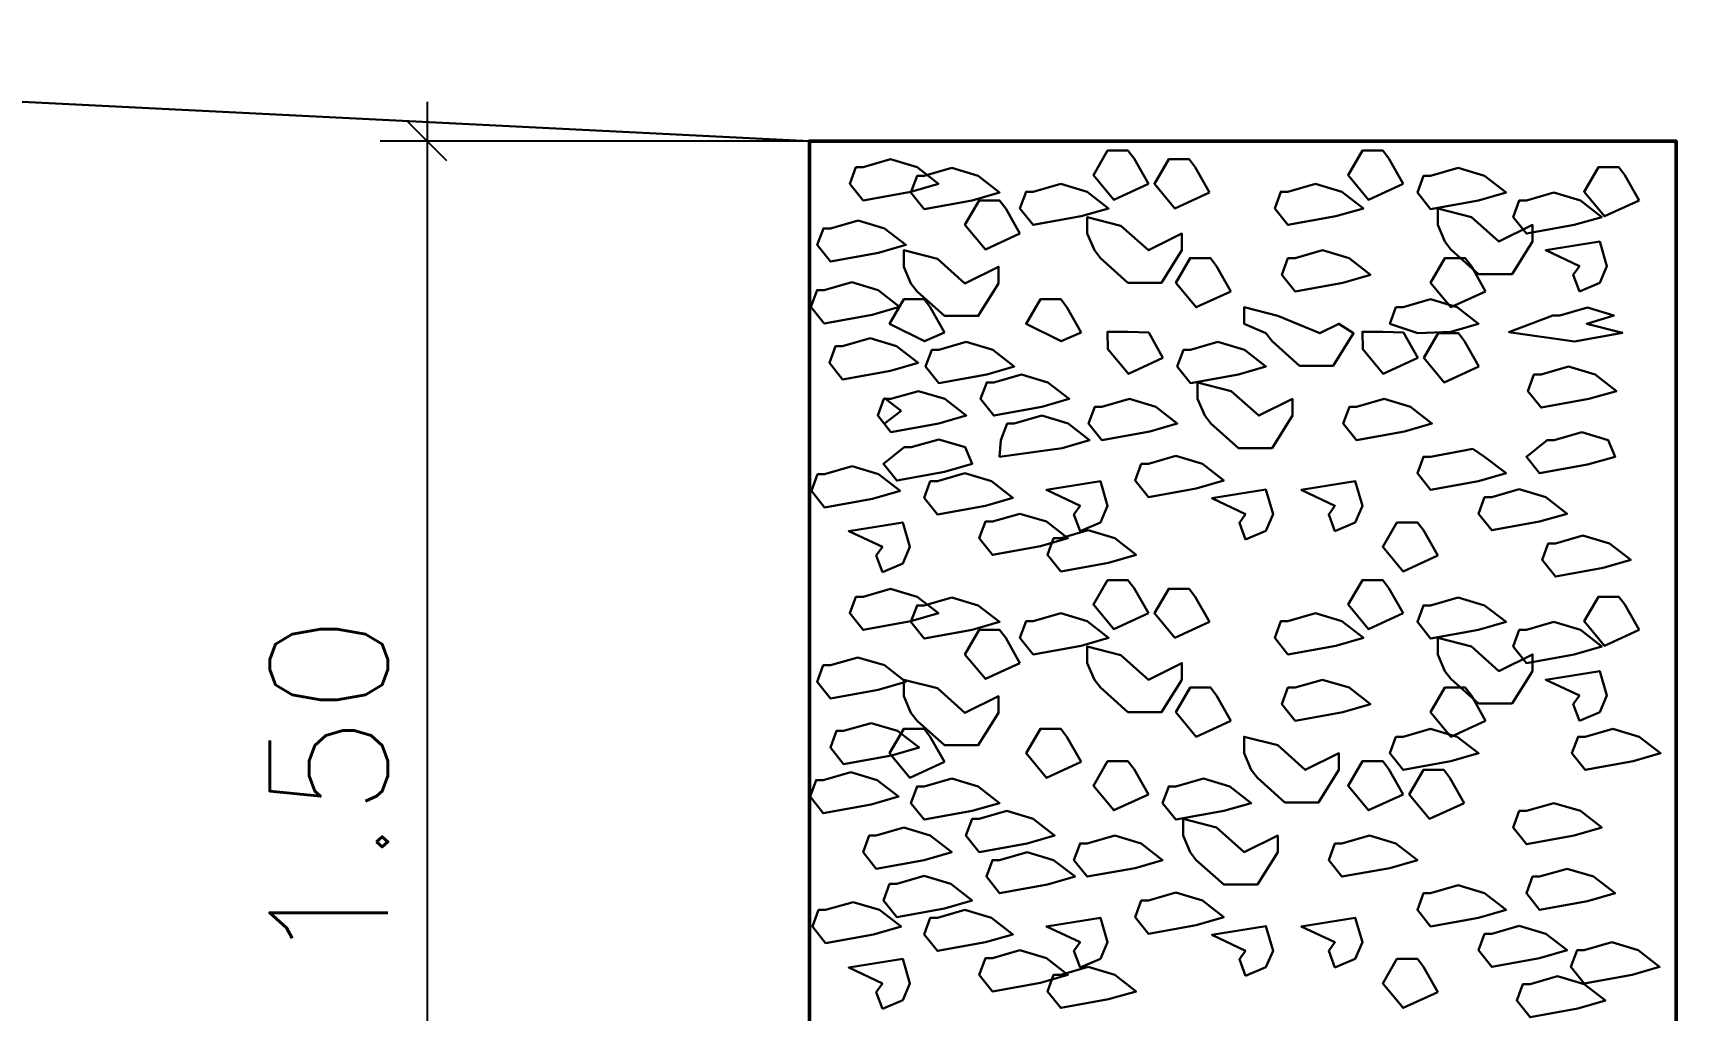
# Model space of a CAD drawing. Header units: metres. Extents: x 45752 to 165956, y -20087 to -17423.
# Drawn here: x 165612.241 to 165616.413, y -17502.266 to -17499.785 of the extents above; entities that cross this region are included whole.
import ezdxf

# ---------------------------------------------------------------- set-up
doc = ezdxf.new("R2010")
doc.units = ezdxf.units.M
doc.header["$MEASUREMENT"] = 0
doc.layers.get('0').update_dxf_attribs({"linetype": 'CONTINUOUS', "lineweight": 30})
doc.layers.get('Defpoints').update_dxf_attribs({"linetype": 'CONTINUOUS'})
doc.layers.add('FLOOR-GROUND', color=7, linetype='CONTINUOUS', lineweight=50)
doc.styles.add('RS', font='romans.shx')
doc.dimstyles.new('my1', dxfattribs={"dimtxt": 0.3, "dimasz": 0.1, "dimexe": 0.12, "dimexo": 0.5, "dimgap": 0.1, "dimtad": 1, "dimtoh": 1, "dimzin": 3, "dimdsep": 46, "dimtxsty": 'RS', "dimblk": 'OBLIQUE', "dimcen": 0.09, "dimdle": 0.1, "dimclrd": 8, "dimclre": 8, "dimclrt": 4, "dimadec": 0, "dimazin": 0, "dimtfac": 1, "dimtofl": 0, "dimtmove": 0, "dimatfit": 3, "dimldrblk": 'OBLIQUE', "dimfxl": 0, "dimtolj": 1, "dimtzin": 0, "dimarcsym": 0})

# ---------------------------------------------------------------- blocks, each defined once
blk = doc.blocks.new('_Oblique')
at = {"color": 0, "linetype": 'ByBlock', "lineweight": -2}
blk.add_line((-0.5, -0.5), (0.5, 0.5), dxfattribs=at)
blk = doc.blocks.new('*D52')
at = {"color": 8, "lineweight": -2, "ltscale": 7}
for p, q in [((165613.2425, -17499.9599), (165613.2425, -17503.4599)), ((165614.5672, -17500.0599), (165613.1225, -17500.0599)), ((165614.5672, -17503.3599), (165613.1225, -17503.3599))]:
    blk.add_line(p, q, dxfattribs=at)
at = {"layer": 'Defpoints', "color": 0, "ltscale": 7}
for p in [(165615.0672, -17500.0599), (165613.2425, -17503.3599), (165615.0672, -17503.3599)]:
    blk.add_point(p, dxfattribs=at)
at = {"color": 8, "lineweight": -2, "ltscale": 7, "xscale": 0.1, "yscale": 0.1, "zscale": 0.1}
for p, rotation in [((165613.2425, -17500.0599), 90), ((165613.2425, -17503.3599), 270)]:
    blk.add_blockref('_Oblique', p, dxfattribs=dict(at, rotation=rotation))
at = {"color": 4, "ltscale": 7, "insert": (165612.9925, -17501.7099), "char_height": 0.3, "attachment_point": 5, "rotation": 90, "style": 'RS'}
blk.add_mtext('\\A1;1.50', dxfattribs=at)

msp = doc.modelspace()

# ---------------------------------------------------------------- linework, layer by layer
at = {"color": 7, "ltscale": 7}
for p, q in [((165604.06267, -17499.55236), (165614.21274, -17500.05986)), ((165614.21274, -17503.35986), (165614.21274, -17500.05986)), ((165614.21274, -17500.05986), (165616.35774, -17500.05986)), ((165616.41274, -17503.35986), (165616.41274, -17500.05986))]:
    msp.add_line(p, q, dxfattribs=at)
at = {"color": 7}
for q in [(165614.40262, -17500.71199), (165614.40262, -17500.77766)]:
    msp.add_line((165614.44565, -17500.74482), q, dxfattribs=at)
for points in [[(165614.41857, -17500.10606), (165614.48582, -17500.1262), (165614.54014, -17500.16833), (165614.4703, -17500.18848), (165614.34873, -17500.21046), (165614.3151, -17500.16833), (165614.33062, -17500.1262), (165614.34873, -17500.1262)], [(165614.41857, -17500.10606), (165614.48582, -17500.1262), (165614.54014, -17500.16833), (165614.4703, -17500.18848), (165614.34873, -17500.21046), (165614.3151, -17500.16833), (165614.33062, -17500.1262), (165614.34873, -17500.1262)], [(165615.07298, -17500.16833), (165614.98503, -17500.20863), (165614.9333, -17500.14635), (165614.96951, -17500.08408), (165615.02125, -17500.08408), (165615.03677, -17500.10422)], [(165615.07298, -17500.16833), (165614.98503, -17500.20863), (165614.9333, -17500.14635), (165614.96951, -17500.08408), (165615.02125, -17500.08408), (165615.03677, -17500.10422)], [(165615.22818, -17500.19031), (165615.14023, -17500.23061), (165615.0885, -17500.16833), (165615.12471, -17500.10606), (165615.17644, -17500.10606), (165615.19196, -17500.1262)], [(165615.22818, -17500.19031), (165615.14023, -17500.23061), (165615.0885, -17500.16833), (165615.12471, -17500.10606), (165615.17644, -17500.10606), (165615.19196, -17500.1262)], [(165615.71963, -17500.16833), (165615.63169, -17500.20863), (165615.57996, -17500.14635), (165615.61617, -17500.08408), (165615.6679, -17500.08408), (165615.68342, -17500.10422)], [(165615.71963, -17500.16833), (165615.63169, -17500.20863), (165615.57996, -17500.14635), (165615.61617, -17500.08408), (165615.6679, -17500.08408), (165615.68342, -17500.10422)], [(165614.57376, -17500.12804), (165614.64101, -17500.14818), (165614.69533, -17500.19031), (165614.6255, -17500.21046), (165614.50392, -17500.23244), (165614.4703, -17500.19031), (165614.48582, -17500.14818), (165614.50392, -17500.14818)], [(165614.57376, -17500.12804), (165614.64101, -17500.14818), (165614.69533, -17500.19031), (165614.6255, -17500.21046), (165614.50392, -17500.23244), (165614.4703, -17500.19031), (165614.48582, -17500.14818), (165614.50392, -17500.14818)], [(165615.85931, -17500.12804), (165615.92656, -17500.14818), (165615.98088, -17500.19031), (165615.91104, -17500.21046), (165615.78947, -17500.23244), (165615.75585, -17500.19031), (165615.77136, -17500.14818), (165615.78947, -17500.14818)], [(165615.85931, -17500.12804), (165615.92656, -17500.14818), (165615.98088, -17500.19031), (165615.91104, -17500.21046), (165615.78947, -17500.23244), (165615.75585, -17500.19031), (165615.77136, -17500.14818), (165615.78947, -17500.14818)], [(165616.31894, -17500.21046), (165616.23099, -17500.25076), (165616.17926, -17500.18848), (165616.21547, -17500.1262), (165616.26721, -17500.1262), (165616.28272, -17500.14635)], [(165616.31894, -17500.21046), (165616.23099, -17500.25076), (165616.17926, -17500.18848), (165616.21547, -17500.1262), (165616.26721, -17500.1262), (165616.28272, -17500.14635)], [(165614.85053, -17500.16833), (165614.91778, -17500.18848), (165614.9721, -17500.23061), (165614.90226, -17500.25076), (165614.78069, -17500.27274), (165614.74707, -17500.23061), (165614.76259, -17500.18848), (165614.78069, -17500.18848)], [(165614.85053, -17500.16833), (165614.91778, -17500.18848), (165614.9721, -17500.23061), (165614.90226, -17500.25076), (165614.78069, -17500.27274), (165614.74707, -17500.23061), (165614.76259, -17500.18848), (165614.78069, -17500.18848)], [(165615.49718, -17500.16833), (165615.56444, -17500.18848), (165615.61875, -17500.23061), (165615.54892, -17500.25076), (165615.42735, -17500.27274), (165615.39372, -17500.23061), (165615.40924, -17500.18848), (165615.42735, -17500.18848)], [(165615.49718, -17500.16833), (165615.56444, -17500.18848), (165615.61875, -17500.23061), (165615.54892, -17500.25076), (165615.42735, -17500.27274), (165615.39372, -17500.23061), (165615.40924, -17500.18848), (165615.42735, -17500.18848)], [(165616.10245, -17500.19031), (165616.1697, -17500.21046), (165616.22402, -17500.25259), (165616.15418, -17500.27274), (165616.03261, -17500.29472), (165615.99899, -17500.25259), (165616.01451, -17500.21046), (165616.03261, -17500.21046)], [(165616.10245, -17500.19031), (165616.1697, -17500.21046), (165616.22402, -17500.25259), (165616.15418, -17500.27274), (165616.03261, -17500.29472), (165615.99899, -17500.25259), (165616.01451, -17500.21046), (165616.03261, -17500.21046)], [(165614.74707, -17500.29472), (165614.65912, -17500.33502), (165614.60739, -17500.27274), (165614.6436, -17500.21046), (165614.69533, -17500.21046), (165614.71085, -17500.23061)], [(165614.74707, -17500.29472), (165614.65912, -17500.33502), (165614.60739, -17500.27274), (165614.6436, -17500.21046), (165614.69533, -17500.21046), (165614.71085, -17500.23061)], [(165615.8412, -17500.33502), (165615.91104, -17500.39729), (165615.9964, -17500.39729), (165616.04813, -17500.31487), (165616.04813, -17500.27274), (165615.96277, -17500.31487), (165615.89294, -17500.25259), (165615.80758, -17500.23061), (165615.80758, -17500.27274), (165615.82568, -17500.31487)], [(165615.8412, -17500.33502), (165615.91104, -17500.39729), (165615.9964, -17500.39729), (165616.04813, -17500.31487), (165616.04813, -17500.27274), (165615.96277, -17500.31487), (165615.89294, -17500.25259), (165615.80758, -17500.23061), (165615.80758, -17500.27274), (165615.82568, -17500.31487)], [(165614.33609, -17500.26123), (165614.40334, -17500.28138), (165614.45766, -17500.3235), (165614.38782, -17500.34365), (165614.26625, -17500.36563), (165614.23262, -17500.3235), (165614.24814, -17500.28138), (165614.26625, -17500.28138)], [(165614.33609, -17500.26123), (165614.40334, -17500.28138), (165614.45766, -17500.3235), (165614.38782, -17500.34365), (165614.26625, -17500.36563), (165614.23262, -17500.3235), (165614.24814, -17500.28138), (165614.26625, -17500.28138)], [(165614.95141, -17500.357), (165615.02125, -17500.41927), (165615.10661, -17500.41927), (165615.15834, -17500.33685), (165615.15834, -17500.29472), (165615.07298, -17500.33685), (165615.00314, -17500.27457), (165614.91778, -17500.25259), (165614.91778, -17500.29472), (165614.93589, -17500.33685)], [(165614.95141, -17500.357), (165615.02125, -17500.41927), (165615.10661, -17500.41927), (165615.15834, -17500.33685), (165615.15834, -17500.29472), (165615.07298, -17500.33685), (165615.00314, -17500.27457), (165614.91778, -17500.25259), (165614.91778, -17500.29472), (165614.93589, -17500.33685)], [(165616.16712, -17500.44125), (165616.1516, -17500.39912), (165616.16712, -17500.37714), (165616.08176, -17500.33685), (165616.21885, -17500.31487), (165616.23696, -17500.37714), (165616.21885, -17500.41927)], [(165616.16712, -17500.44125), (165616.1516, -17500.39912), (165616.16712, -17500.37714), (165616.08176, -17500.33685), (165616.21885, -17500.31487), (165616.23696, -17500.37714), (165616.21885, -17500.41927)], [(165614.48582, -17500.44125), (165614.55566, -17500.50353), (165614.64101, -17500.50353), (165614.69275, -17500.4211), (165614.69275, -17500.37898), (165614.60739, -17500.4211), (165614.53755, -17500.35883), (165614.45219, -17500.33685), (165614.45219, -17500.37898), (165614.4703, -17500.4211)], [(165614.48582, -17500.44125), (165614.55566, -17500.50353), (165614.64101, -17500.50353), (165614.69275, -17500.4211), (165614.69275, -17500.37898), (165614.60739, -17500.4211), (165614.53755, -17500.35883), (165614.45219, -17500.33685), (165614.45219, -17500.37898), (165614.4703, -17500.4211)], [(165615.28249, -17500.44125), (165615.19455, -17500.48155), (165615.14282, -17500.41927), (165615.17903, -17500.357), (165615.23076, -17500.357), (165615.24628, -17500.37714)], [(165615.28249, -17500.44125), (165615.19455, -17500.48155), (165615.14282, -17500.41927), (165615.17903, -17500.357), (165615.23076, -17500.357), (165615.24628, -17500.37714)], [(165615.51529, -17500.33685), (165615.58254, -17500.357), (165615.63686, -17500.39912), (165615.56702, -17500.41927), (165615.44545, -17500.44125), (165615.41183, -17500.39912), (165615.42735, -17500.357), (165615.44545, -17500.357)], [(165615.51529, -17500.33685), (165615.58254, -17500.357), (165615.63686, -17500.39912), (165615.56702, -17500.41927), (165615.44545, -17500.44125), (165615.41183, -17500.39912), (165615.42735, -17500.357), (165615.44545, -17500.357)], [(165615.92915, -17500.44125), (165615.8412, -17500.48155), (165615.78947, -17500.41927), (165615.82568, -17500.357), (165615.87742, -17500.357), (165615.89294, -17500.37714)], [(165615.92915, -17500.44125), (165615.8412, -17500.48155), (165615.78947, -17500.41927), (165615.82568, -17500.357), (165615.87742, -17500.357), (165615.89294, -17500.37714)], [(165614.31991, -17500.41807), (165614.38716, -17500.43822), (165614.44148, -17500.48035), (165614.37164, -17500.5005), (165614.25007, -17500.52248), (165614.21644, -17500.48035), (165614.23196, -17500.43822), (165614.25007, -17500.43822)], [(165614.55566, -17500.54566), (165614.5048, -17500.56793), (165614.41598, -17500.52368), (165614.45219, -17500.4614), (165614.50392, -17500.4614), (165614.51944, -17500.48155)], [(165614.55566, -17500.54566), (165614.5048, -17500.56793), (165614.41598, -17500.52368), (165614.45219, -17500.4614), (165614.50392, -17500.4614), (165614.51944, -17500.48155)], [(165614.90226, -17500.54566), (165614.8514, -17500.56793), (165614.76259, -17500.52368), (165614.7988, -17500.4614), (165614.85053, -17500.4614), (165614.86605, -17500.48155)], [(165614.90226, -17500.54566), (165614.8514, -17500.56793), (165614.76259, -17500.52368), (165614.7988, -17500.4614), (165614.85053, -17500.4614), (165614.86605, -17500.48155)], [(165615.38683, -17500.56793), (165615.45667, -17500.63021), (165615.54203, -17500.63021), (165615.59376, -17500.54778), (165615.55668, -17500.52368), (165615.5084, -17500.54778), (165615.40148, -17500.50353), (165615.31612, -17500.48155), (165615.31612, -17500.52368), (165615.37131, -17500.54778)], [(165615.38683, -17500.56793), (165615.45667, -17500.63021), (165615.54203, -17500.63021), (165615.59376, -17500.54778), (165615.55668, -17500.52368), (165615.5084, -17500.54778), (165615.40148, -17500.50353), (165615.31612, -17500.48155), (165615.31612, -17500.52368), (165615.37131, -17500.54778)], [(165615.78947, -17500.4614), (165615.85672, -17500.48155), (165615.91104, -17500.52368), (165615.8412, -17500.54383), (165615.75672, -17500.54778), (165615.68601, -17500.52368), (165615.70153, -17500.48155), (165615.71963, -17500.48155)], [(165615.78947, -17500.4614), (165615.85672, -17500.48155), (165615.91104, -17500.52368), (165615.8412, -17500.54383), (165615.75672, -17500.54778), (165615.68601, -17500.52368), (165615.70153, -17500.48155), (165615.71963, -17500.48155)], [(165616.1875, -17500.48247), (165616.25475, -17500.50261), (165616.18595, -17500.52368), (165616.27631, -17500.54687), (165616.15474, -17500.56885), (165615.98826, -17500.54474), (165616.09955, -17500.50261), (165616.11766, -17500.50261)], [(165614.36674, -17500.56039), (165614.43399, -17500.58054), (165614.48831, -17500.62267), (165614.41847, -17500.64282), (165614.2969, -17500.6648), (165614.26328, -17500.62267), (165614.2788, -17500.58054), (165614.2969, -17500.58054)], [(165615.11006, -17500.61006), (165615.02212, -17500.65036), (165614.97039, -17500.58808), (165614.96951, -17500.54383), (165615.02125, -17500.54383), (165615.07385, -17500.54595)], [(165615.11006, -17500.61006), (165615.02212, -17500.65036), (165614.97039, -17500.58808), (165614.96951, -17500.54383), (165615.02125, -17500.54383), (165615.07385, -17500.54595)], [(165615.75672, -17500.61006), (165615.66877, -17500.65036), (165615.61704, -17500.58808), (165615.61617, -17500.54383), (165615.6679, -17500.54383), (165615.7205, -17500.54595)], [(165615.75672, -17500.61006), (165615.66877, -17500.65036), (165615.61704, -17500.58808), (165615.61617, -17500.54383), (165615.6679, -17500.54383), (165615.7205, -17500.54595)], [(165615.91191, -17500.63204), (165615.82397, -17500.67234), (165615.77224, -17500.61006), (165615.80845, -17500.54778), (165615.86018, -17500.54778), (165615.8757, -17500.56793)], [(165615.91191, -17500.63204), (165615.82397, -17500.67234), (165615.77224, -17500.61006), (165615.80845, -17500.54778), (165615.86018, -17500.54778), (165615.8757, -17500.56793)], [(165614.61085, -17500.56976), (165614.6781, -17500.58991), (165614.73242, -17500.63204), (165614.66258, -17500.65219), (165614.54101, -17500.67417), (165614.50738, -17500.63204), (165614.5229, -17500.58991), (165614.54101, -17500.58991)], [(165614.61085, -17500.56976), (165614.6781, -17500.58991), (165614.73242, -17500.63204), (165614.66258, -17500.65219), (165614.54101, -17500.67417), (165614.50738, -17500.63204), (165614.5229, -17500.58991), (165614.54101, -17500.58991)], [(165615.24974, -17500.56976), (165615.31699, -17500.58991), (165615.37131, -17500.63204), (165615.30147, -17500.65219), (165615.1799, -17500.67417), (165615.14628, -17500.63204), (165615.16179, -17500.58991), (165615.1799, -17500.58991)], [(165615.24974, -17500.56976), (165615.31699, -17500.58991), (165615.37131, -17500.63204), (165615.30147, -17500.65219), (165615.1799, -17500.67417), (165615.14628, -17500.63204), (165615.16179, -17500.58991), (165615.1799, -17500.58991)], [(165616.13953, -17500.63204), (165616.20679, -17500.65219), (165616.26111, -17500.69432), (165616.19127, -17500.71446), (165616.0697, -17500.73645), (165616.03607, -17500.69432), (165616.05159, -17500.65219), (165616.0697, -17500.65219)], [(165616.13953, -17500.63204), (165616.20679, -17500.65219), (165616.26111, -17500.69432), (165616.19127, -17500.71446), (165616.0697, -17500.73645), (165616.03607, -17500.69432), (165616.05159, -17500.65219), (165616.0697, -17500.65219)], [(165614.75052, -17500.65219), (165614.81778, -17500.67234), (165614.87209, -17500.71446), (165614.80226, -17500.73461), (165614.68068, -17500.75659), (165614.64706, -17500.71446), (165614.66258, -17500.67234), (165614.68068, -17500.67234)], [(165614.75052, -17500.65219), (165614.81778, -17500.67234), (165614.87209, -17500.71446), (165614.80226, -17500.73461), (165614.68068, -17500.75659), (165614.64706, -17500.71446), (165614.66258, -17500.67234), (165614.68068, -17500.67234)], [(165615.23163, -17500.77674), (165615.30147, -17500.83902), (165615.38683, -17500.83902), (165615.43856, -17500.75659), (165615.43856, -17500.71446), (165615.3532, -17500.75659), (165615.28337, -17500.69432), (165615.19801, -17500.67234), (165615.19801, -17500.71446), (165615.21611, -17500.75659)], [(165615.23163, -17500.77674), (165615.30147, -17500.83902), (165615.38683, -17500.83902), (165615.43856, -17500.75659), (165615.43856, -17500.71446), (165615.3532, -17500.75659), (165615.28337, -17500.69432), (165615.19801, -17500.67234), (165615.19801, -17500.71446), (165615.21611, -17500.75659)], [(165614.48928, -17500.69432), (165614.55653, -17500.71446), (165614.61085, -17500.75659), (165614.54101, -17500.77674), (165614.41944, -17500.79872), (165614.38581, -17500.75659), (165614.40133, -17500.71446), (165614.41944, -17500.71446)], [(165614.48928, -17500.69432), (165614.55653, -17500.71446), (165614.61085, -17500.75659), (165614.54101, -17500.77674), (165614.41944, -17500.79872), (165614.38581, -17500.75659), (165614.40133, -17500.71446), (165614.41944, -17500.71446)], [(165615.0247, -17500.71446), (165615.09196, -17500.73461), (165615.14628, -17500.77674), (165615.07644, -17500.79689), (165614.95487, -17500.81887), (165614.92124, -17500.77674), (165614.93676, -17500.73461), (165614.95487, -17500.73461)], [(165615.0247, -17500.71446), (165615.09196, -17500.73461), (165615.14628, -17500.77674), (165615.07644, -17500.79689), (165614.95487, -17500.81887), (165614.92124, -17500.77674), (165614.93676, -17500.73461), (165614.95487, -17500.73461)], [(165615.67136, -17500.71446), (165615.73861, -17500.73461), (165615.79293, -17500.77674), (165615.72309, -17500.79689), (165615.60152, -17500.81887), (165615.56789, -17500.77674), (165615.58341, -17500.73461), (165615.60152, -17500.73461)], [(165615.67136, -17500.71446), (165615.73861, -17500.73461), (165615.79293, -17500.77674), (165615.72309, -17500.79689), (165615.60152, -17500.81887), (165615.56789, -17500.77674), (165615.58341, -17500.73461), (165615.60152, -17500.73461)], [(165614.80226, -17500.75659), (165614.86951, -17500.77674), (165614.92383, -17500.81887), (165614.85399, -17500.83902), (165614.69533, -17500.861), (165614.69879, -17500.81887), (165614.71431, -17500.77674), (165614.73242, -17500.77674)], [(165614.80226, -17500.75659), (165614.86951, -17500.77674), (165614.92383, -17500.81887), (165614.85399, -17500.83902), (165614.69533, -17500.861), (165614.69879, -17500.81887), (165614.71431, -17500.77674), (165614.73242, -17500.77674)], [(165616.17316, -17500.79872), (165616.24041, -17500.81887), (165616.25765, -17500.861), (165616.18781, -17500.88115), (165616.06624, -17500.90313), (165616.03261, -17500.861), (165616.08522, -17500.81887), (165616.10332, -17500.81887)], [(165616.17316, -17500.79872), (165616.24041, -17500.81887), (165616.25765, -17500.861), (165616.18781, -17500.88115), (165616.06624, -17500.90313), (165616.03261, -17500.861), (165616.08522, -17500.81887), (165616.10332, -17500.81887)], [(165614.54101, -17500.81704), (165614.60826, -17500.83719), (165614.6255, -17500.87932), (165614.55566, -17500.89946), (165614.43409, -17500.92144), (165614.40046, -17500.87932), (165614.45306, -17500.83719), (165614.47117, -17500.83719)], [(165614.54101, -17500.81704), (165614.60826, -17500.83719), (165614.6255, -17500.87932), (165614.55566, -17500.89946), (165614.43409, -17500.92144), (165614.40046, -17500.87932), (165614.45306, -17500.83719), (165614.47117, -17500.83719)], [(165615.89639, -17500.84085), (165615.92656, -17500.861), (165615.98088, -17500.90313), (165615.91104, -17500.92328), (165615.78947, -17500.94526), (165615.75585, -17500.90313), (165615.77136, -17500.861), (165615.78947, -17500.861)], [(165615.89639, -17500.84085), (165615.92656, -17500.861), (165615.98088, -17500.90313), (165615.91104, -17500.92328), (165615.78947, -17500.94526), (165615.75585, -17500.90313), (165615.77136, -17500.861), (165615.78947, -17500.861)], [(165614.32103, -17500.88536), (165614.38828, -17500.90551), (165614.4426, -17500.94764), (165614.37277, -17500.96779), (165614.25119, -17500.98977), (165614.21757, -17500.94764), (165614.23309, -17500.90551), (165614.25119, -17500.90551)], [(165615.14282, -17500.85917), (165615.21007, -17500.87932), (165615.26439, -17500.92144), (165615.19455, -17500.94159), (165615.07298, -17500.96357), (165615.03935, -17500.92144), (165615.05487, -17500.87932), (165615.07298, -17500.87932)], [(165615.14282, -17500.85917), (165615.21007, -17500.87932), (165615.26439, -17500.92144), (165615.19455, -17500.94159), (165615.07298, -17500.96357), (165615.03935, -17500.92144), (165615.05487, -17500.87932), (165615.07298, -17500.87932)], [(165614.60739, -17500.90313), (165614.67464, -17500.92328), (165614.72896, -17500.9654), (165614.65912, -17500.98555), (165614.53755, -17501.00753), (165614.50392, -17500.9654), (165614.51944, -17500.92328), (165614.53755, -17500.92328)], [(165614.60739, -17500.90313), (165614.67464, -17500.92328), (165614.72896, -17500.9654), (165614.65912, -17500.98555), (165614.53755, -17501.00753), (165614.50392, -17500.9654), (165614.51944, -17500.92328), (165614.53755, -17500.92328)], [(165614.89968, -17501.04966), (165614.88416, -17501.00753), (165614.89968, -17500.98555), (165614.81432, -17500.94526), (165614.95141, -17500.92328), (165614.96951, -17500.98555), (165614.95141, -17501.02768)], [(165614.89968, -17501.04966), (165614.88416, -17501.00753), (165614.89968, -17500.98555), (165614.81432, -17500.94526), (165614.95141, -17500.92328), (165614.96951, -17500.98555), (165614.95141, -17501.02768)], [(165615.54633, -17501.04966), (165615.53081, -17501.00753), (165615.54633, -17500.98555), (165615.46097, -17500.94526), (165615.59806, -17500.92328), (165615.61617, -17500.98555), (165615.59806, -17501.02768)], [(165615.54633, -17501.04966), (165615.53081, -17501.00753), (165615.54633, -17500.98555), (165615.46097, -17500.94526), (165615.59806, -17500.92328), (165615.61617, -17500.98555), (165615.59806, -17501.02768)], [(165615.31955, -17501.07083), (165615.30403, -17501.02871), (165615.31955, -17501.00673), (165615.23419, -17500.96643), (165615.37128, -17500.94445), (165615.38939, -17501.00673), (165615.37128, -17501.04885)], [(165615.31955, -17501.07083), (165615.30403, -17501.02871), (165615.31955, -17501.00673), (165615.23419, -17500.96643), (165615.37128, -17500.94445), (165615.38939, -17501.00673), (165615.37128, -17501.04885)], [(165616.01451, -17500.94342), (165616.08176, -17500.96357), (165616.13608, -17501.0057), (165616.06624, -17501.02585), (165615.94467, -17501.04783), (165615.91104, -17501.0057), (165615.92656, -17500.96357), (165615.94467, -17500.96357)], [(165616.01451, -17500.94342), (165616.08176, -17500.96357), (165616.13608, -17501.0057), (165616.06624, -17501.02585), (165615.94467, -17501.04783), (165615.91104, -17501.0057), (165615.92656, -17500.96357), (165615.94467, -17500.96357)], [(165614.74707, -17501.0057), (165614.81432, -17501.02585), (165614.86864, -17501.06798), (165614.7988, -17501.08813), (165614.67723, -17501.11011), (165614.6436, -17501.06798), (165614.65912, -17501.02585), (165614.67723, -17501.02585)], [(165614.74707, -17501.0057), (165614.81432, -17501.02585), (165614.86864, -17501.06798), (165614.7988, -17501.08813), (165614.67723, -17501.11011), (165614.6436, -17501.06798), (165614.65912, -17501.02585), (165614.67723, -17501.02585)], [(165614.39787, -17501.15407), (165614.38235, -17501.11194), (165614.39787, -17501.08996), (165614.31252, -17501.04966), (165614.44961, -17501.02768), (165614.46771, -17501.08996), (165614.44961, -17501.13209)], [(165614.39787, -17501.15407), (165614.38235, -17501.11194), (165614.39787, -17501.08996), (165614.31252, -17501.04966), (165614.44961, -17501.02768), (165614.46771, -17501.08996), (165614.44961, -17501.13209)], [(165614.92037, -17501.04783), (165614.98762, -17501.06798), (165615.04194, -17501.11011), (165614.9721, -17501.13026), (165614.85053, -17501.15224), (165614.8169, -17501.11011), (165614.83242, -17501.06798), (165614.85053, -17501.06798)], [(165614.92037, -17501.04783), (165614.98762, -17501.06798), (165615.04194, -17501.11011), (165614.9721, -17501.13026), (165614.85053, -17501.15224), (165614.8169, -17501.11011), (165614.83242, -17501.06798), (165614.85053, -17501.06798)], [(165615.80758, -17501.11194), (165615.71963, -17501.15224), (165615.6679, -17501.08996), (165615.70411, -17501.02768), (165615.75585, -17501.02768), (165615.77136, -17501.04783)], [(165615.80758, -17501.11194), (165615.71963, -17501.15224), (165615.6679, -17501.08996), (165615.70411, -17501.02768), (165615.75585, -17501.02768), (165615.77136, -17501.04783)], [(165616.17599, -17501.06083), (165616.24325, -17501.08098), (165616.29756, -17501.12311), (165616.22773, -17501.14326), (165616.10615, -17501.16524), (165616.07253, -17501.12311), (165616.08805, -17501.08098), (165616.10615, -17501.08098)], [(165615.07298, -17501.25846), (165614.98503, -17501.29876), (165614.9333, -17501.23648), (165614.96951, -17501.17421), (165615.02125, -17501.17421), (165615.03677, -17501.19435)], [(165615.07298, -17501.25846), (165614.98503, -17501.29876), (165614.9333, -17501.23648), (165614.96951, -17501.17421), (165615.02125, -17501.17421), (165615.03677, -17501.19435)], [(165615.71963, -17501.25846), (165615.63169, -17501.29876), (165615.57996, -17501.23648), (165615.61617, -17501.17421), (165615.6679, -17501.17421), (165615.68342, -17501.19435)], [(165615.71963, -17501.25846), (165615.63169, -17501.29876), (165615.57996, -17501.23648), (165615.61617, -17501.17421), (165615.6679, -17501.17421), (165615.68342, -17501.19435)], [(165614.41857, -17501.19619), (165614.48582, -17501.21633), (165614.54014, -17501.25846), (165614.4703, -17501.27861), (165614.34873, -17501.30059), (165614.3151, -17501.25846), (165614.33062, -17501.21633), (165614.34873, -17501.21633)], [(165614.41857, -17501.19619), (165614.48582, -17501.21633), (165614.54014, -17501.25846), (165614.4703, -17501.27861), (165614.34873, -17501.30059), (165614.3151, -17501.25846), (165614.33062, -17501.21633), (165614.34873, -17501.21633)], [(165614.57376, -17501.21817), (165614.64101, -17501.23831), (165614.69533, -17501.28044), (165614.6255, -17501.30059), (165614.50392, -17501.32257), (165614.4703, -17501.28044), (165614.48582, -17501.23831), (165614.50392, -17501.23831)], [(165614.57376, -17501.21817), (165614.64101, -17501.23831), (165614.69533, -17501.28044), (165614.6255, -17501.30059), (165614.50392, -17501.32257), (165614.4703, -17501.28044), (165614.48582, -17501.23831), (165614.50392, -17501.23831)], [(165615.22818, -17501.28044), (165615.14023, -17501.32074), (165615.0885, -17501.25846), (165615.12471, -17501.19619), (165615.17644, -17501.19619), (165615.19196, -17501.21633)], [(165615.22818, -17501.28044), (165615.14023, -17501.32074), (165615.0885, -17501.25846), (165615.12471, -17501.19619), (165615.17644, -17501.19619), (165615.19196, -17501.21633)], [(165615.85931, -17501.21817), (165615.92656, -17501.23831), (165615.98088, -17501.28044), (165615.91104, -17501.30059), (165615.78947, -17501.32257), (165615.75585, -17501.28044), (165615.77136, -17501.23831), (165615.78947, -17501.23831)], [(165615.85931, -17501.21817), (165615.92656, -17501.23831), (165615.98088, -17501.28044), (165615.91104, -17501.30059), (165615.78947, -17501.32257), (165615.75585, -17501.28044), (165615.77136, -17501.23831), (165615.78947, -17501.23831)], [(165616.31894, -17501.30059), (165616.23099, -17501.34089), (165616.17926, -17501.27861), (165616.21547, -17501.21633), (165616.26721, -17501.21633), (165616.28272, -17501.23648)], [(165616.31894, -17501.30059), (165616.23099, -17501.34089), (165616.17926, -17501.27861), (165616.21547, -17501.21633), (165616.26721, -17501.21633), (165616.28272, -17501.23648)], [(165614.85053, -17501.25846), (165614.91778, -17501.27861), (165614.9721, -17501.32074), (165614.90226, -17501.34089), (165614.78069, -17501.36287), (165614.74707, -17501.32074), (165614.76259, -17501.27861), (165614.78069, -17501.27861)], [(165614.85053, -17501.25846), (165614.91778, -17501.27861), (165614.9721, -17501.32074), (165614.90226, -17501.34089), (165614.78069, -17501.36287), (165614.74707, -17501.32074), (165614.76259, -17501.27861), (165614.78069, -17501.27861)], [(165615.49718, -17501.25846), (165615.56444, -17501.27861), (165615.61875, -17501.32074), (165615.54892, -17501.34089), (165615.42735, -17501.36287), (165615.39372, -17501.32074), (165615.40924, -17501.27861), (165615.42735, -17501.27861)], [(165615.49718, -17501.25846), (165615.56444, -17501.27861), (165615.61875, -17501.32074), (165615.54892, -17501.34089), (165615.42735, -17501.36287), (165615.39372, -17501.32074), (165615.40924, -17501.27861), (165615.42735, -17501.27861)], [(165614.74707, -17501.38485), (165614.65912, -17501.42515), (165614.60739, -17501.36287), (165614.6436, -17501.30059), (165614.69533, -17501.30059), (165614.71085, -17501.32074)], [(165614.74707, -17501.38485), (165614.65912, -17501.42515), (165614.60739, -17501.36287), (165614.6436, -17501.30059), (165614.69533, -17501.30059), (165614.71085, -17501.32074)], [(165616.10245, -17501.28044), (165616.1697, -17501.30059), (165616.22402, -17501.34272), (165616.15418, -17501.36287), (165616.03261, -17501.38485), (165615.99899, -17501.34272), (165616.01451, -17501.30059), (165616.03261, -17501.30059)], [(165616.10245, -17501.28044), (165616.1697, -17501.30059), (165616.22402, -17501.34272), (165616.15418, -17501.36287), (165616.03261, -17501.38485), (165615.99899, -17501.34272), (165616.01451, -17501.30059), (165616.03261, -17501.30059)], [(165614.95141, -17501.44713), (165615.02125, -17501.5094), (165615.10661, -17501.5094), (165615.15834, -17501.42698), (165615.15834, -17501.38485), (165615.07298, -17501.42698), (165615.00314, -17501.3647), (165614.91778, -17501.34272), (165614.91778, -17501.38485), (165614.93589, -17501.42698)], [(165614.95141, -17501.44713), (165615.02125, -17501.5094), (165615.10661, -17501.5094), (165615.15834, -17501.42698), (165615.15834, -17501.38485), (165615.07298, -17501.42698), (165615.00314, -17501.3647), (165614.91778, -17501.34272), (165614.91778, -17501.38485), (165614.93589, -17501.42698)], [(165615.8412, -17501.42515), (165615.91104, -17501.48742), (165615.9964, -17501.48742), (165616.04813, -17501.405), (165616.04813, -17501.36287), (165615.96277, -17501.405), (165615.89294, -17501.34272), (165615.80758, -17501.32074), (165615.80758, -17501.36287), (165615.82568, -17501.405)], [(165615.8412, -17501.42515), (165615.91104, -17501.48742), (165615.9964, -17501.48742), (165616.04813, -17501.405), (165616.04813, -17501.36287), (165615.96277, -17501.405), (165615.89294, -17501.34272), (165615.80758, -17501.32074), (165615.80758, -17501.36287), (165615.82568, -17501.405)], [(165614.3356, -17501.37038), (165614.40285, -17501.39053), (165614.45717, -17501.43265), (165614.38733, -17501.4528), (165614.26576, -17501.47478), (165614.23214, -17501.43265), (165614.24766, -17501.39053), (165614.26576, -17501.39053)], [(165614.3356, -17501.37038), (165614.40285, -17501.39053), (165614.45717, -17501.43265), (165614.38733, -17501.4528), (165614.26576, -17501.47478), (165614.23214, -17501.43265), (165614.24766, -17501.39053), (165614.26576, -17501.39053)], [(165614.48582, -17501.53138), (165614.55566, -17501.59366), (165614.64101, -17501.59366), (165614.69275, -17501.51123), (165614.69275, -17501.46911), (165614.60739, -17501.51123), (165614.53755, -17501.44896), (165614.45219, -17501.42698), (165614.45219, -17501.46911), (165614.4703, -17501.51123)], [(165614.48582, -17501.53138), (165614.55566, -17501.59366), (165614.64101, -17501.59366), (165614.69275, -17501.51123), (165614.69275, -17501.46911), (165614.60739, -17501.51123), (165614.53755, -17501.44896), (165614.45219, -17501.42698), (165614.45219, -17501.46911), (165614.4703, -17501.51123)], [(165615.51529, -17501.42698), (165615.58254, -17501.44713), (165615.63686, -17501.48925), (165615.56702, -17501.5094), (165615.44545, -17501.53138), (165615.41183, -17501.48925), (165615.42735, -17501.44713), (165615.44545, -17501.44713)], [(165615.51529, -17501.42698), (165615.58254, -17501.44713), (165615.63686, -17501.48925), (165615.56702, -17501.5094), (165615.44545, -17501.53138), (165615.41183, -17501.48925), (165615.42735, -17501.44713), (165615.44545, -17501.44713)], [(165616.16712, -17501.53138), (165616.1516, -17501.48925), (165616.16712, -17501.46727), (165616.08176, -17501.42698), (165616.21885, -17501.405), (165616.23696, -17501.46727), (165616.21885, -17501.5094)], [(165616.16712, -17501.53138), (165616.1516, -17501.48925), (165616.16712, -17501.46727), (165616.08176, -17501.42698), (165616.21885, -17501.405), (165616.23696, -17501.46727), (165616.21885, -17501.5094)], [(165615.28249, -17501.53138), (165615.19455, -17501.57168), (165615.14282, -17501.5094), (165615.17903, -17501.44713), (165615.23076, -17501.44713), (165615.24628, -17501.46727)], [(165615.28249, -17501.53138), (165615.19455, -17501.57168), (165615.14282, -17501.5094), (165615.17903, -17501.44713), (165615.23076, -17501.44713), (165615.24628, -17501.46727)], [(165615.92915, -17501.53138), (165615.8412, -17501.57168), (165615.78947, -17501.5094), (165615.82568, -17501.44713), (165615.87742, -17501.44713), (165615.89294, -17501.46727)], [(165615.92915, -17501.53138), (165615.8412, -17501.57168), (165615.78947, -17501.5094), (165615.82568, -17501.44713), (165615.87742, -17501.44713), (165615.89294, -17501.46727)], [(165614.36923, -17501.53706), (165614.43648, -17501.55721), (165614.4908, -17501.59934), (165614.42096, -17501.61949), (165614.29939, -17501.64147), (165614.26576, -17501.59934), (165614.28128, -17501.55721), (165614.29939, -17501.55721)], [(165614.36923, -17501.53706), (165614.43648, -17501.55721), (165614.4908, -17501.59934), (165614.42096, -17501.61949), (165614.29939, -17501.64147), (165614.26576, -17501.59934), (165614.28128, -17501.55721), (165614.29939, -17501.55721)], [(165614.55566, -17501.63579), (165614.46771, -17501.67609), (165614.41598, -17501.61381), (165614.45219, -17501.55153), (165614.50392, -17501.55153), (165614.51944, -17501.57168)], [(165614.55566, -17501.63579), (165614.46771, -17501.67609), (165614.41598, -17501.61381), (165614.45219, -17501.55153), (165614.50392, -17501.55153), (165614.51944, -17501.57168)], [(165614.90226, -17501.63579), (165614.81432, -17501.67609), (165614.76259, -17501.61381), (165614.7988, -17501.55153), (165614.85053, -17501.55153), (165614.86605, -17501.57168)], [(165614.90226, -17501.63579), (165614.81432, -17501.67609), (165614.76259, -17501.61381), (165614.7988, -17501.55153), (165614.85053, -17501.55153), (165614.86605, -17501.57168)], [(165615.78947, -17501.55153), (165615.85672, -17501.57168), (165615.91104, -17501.61381), (165615.8412, -17501.63396), (165615.71963, -17501.65594), (165615.68601, -17501.61381), (165615.70153, -17501.57168), (165615.71963, -17501.57168)], [(165615.78947, -17501.55153), (165615.85672, -17501.57168), (165615.91104, -17501.61381), (165615.8412, -17501.63396), (165615.71963, -17501.65594), (165615.68601, -17501.61381), (165615.70153, -17501.57168), (165615.71963, -17501.57168)], [(165616.25169, -17501.55153), (165616.31894, -17501.57168), (165616.37326, -17501.61381), (165616.30342, -17501.63396), (165616.18185, -17501.65594), (165616.14822, -17501.61381), (165616.16374, -17501.57168), (165616.18185, -17501.57168)], [(165616.25169, -17501.55153), (165616.31894, -17501.57168), (165616.37326, -17501.61381), (165616.30342, -17501.63396), (165616.18185, -17501.65594), (165616.14822, -17501.61381), (165616.16374, -17501.57168), (165616.18185, -17501.57168)], [(165615.34975, -17501.67609), (165615.41959, -17501.73836), (165615.50494, -17501.73836), (165615.55668, -17501.65594), (165615.55668, -17501.61381), (165615.47132, -17501.65594), (165615.40148, -17501.59366), (165615.31612, -17501.57168), (165615.31612, -17501.61381), (165615.33423, -17501.65594)], [(165615.34975, -17501.67609), (165615.41959, -17501.73836), (165615.50494, -17501.73836), (165615.55668, -17501.65594), (165615.55668, -17501.61381), (165615.47132, -17501.65594), (165615.40148, -17501.59366), (165615.31612, -17501.57168), (165615.31612, -17501.61381), (165615.33423, -17501.65594)], [(165615.07298, -17501.71821), (165614.98503, -17501.75851), (165614.9333, -17501.69623), (165614.96951, -17501.63396), (165615.02125, -17501.63396), (165615.03677, -17501.65411)], [(165615.07298, -17501.71821), (165614.98503, -17501.75851), (165614.9333, -17501.69623), (165614.96951, -17501.63396), (165615.02125, -17501.63396), (165615.03677, -17501.65411)], [(165615.71963, -17501.71821), (165615.63169, -17501.75851), (165615.57996, -17501.69623), (165615.61617, -17501.63396), (165615.6679, -17501.63396), (165615.68342, -17501.65411)], [(165615.71963, -17501.71821), (165615.63169, -17501.75851), (165615.57996, -17501.69623), (165615.61617, -17501.63396), (165615.6679, -17501.63396), (165615.68342, -17501.65411)], [(165614.31749, -17501.66161), (165614.38475, -17501.68176), (165614.43907, -17501.72389), (165614.36923, -17501.74404), (165614.24766, -17501.76602), (165614.21403, -17501.72389), (165614.22955, -17501.68176), (165614.24766, -17501.68176)], [(165614.57376, -17501.67792), (165614.64101, -17501.69807), (165614.69533, -17501.74019), (165614.6255, -17501.76034), (165614.50392, -17501.78232), (165614.4703, -17501.74019), (165614.48582, -17501.69807), (165614.50392, -17501.69807)], [(165614.57376, -17501.67792), (165614.64101, -17501.69807), (165614.69533, -17501.74019), (165614.6255, -17501.76034), (165614.50392, -17501.78232), (165614.4703, -17501.74019), (165614.48582, -17501.69807), (165614.50392, -17501.69807)], [(165615.21266, -17501.67792), (165615.27991, -17501.69807), (165615.33423, -17501.74019), (165615.26439, -17501.76034), (165615.14282, -17501.78232), (165615.10919, -17501.74019), (165615.12471, -17501.69807), (165615.14282, -17501.69807)], [(165615.21266, -17501.67792), (165615.27991, -17501.69807), (165615.33423, -17501.74019), (165615.26439, -17501.76034), (165615.14282, -17501.78232), (165615.10919, -17501.74019), (165615.12471, -17501.69807), (165615.14282, -17501.69807)], [(165615.87483, -17501.74019), (165615.78688, -17501.78049), (165615.73515, -17501.71821), (165615.77136, -17501.65594), (165615.8231, -17501.65594), (165615.83862, -17501.67609)], [(165615.87483, -17501.74019), (165615.78688, -17501.78049), (165615.73515, -17501.71821), (165615.77136, -17501.65594), (165615.8231, -17501.65594), (165615.83862, -17501.67609)], [(165614.71344, -17501.76034), (165614.78069, -17501.78049), (165614.83501, -17501.82262), (165614.76517, -17501.84277), (165614.6436, -17501.86475), (165614.60998, -17501.82262), (165614.6255, -17501.78049), (165614.6436, -17501.78049)], [(165614.71344, -17501.76034), (165614.78069, -17501.78049), (165614.83501, -17501.82262), (165614.76517, -17501.84277), (165614.6436, -17501.86475), (165614.60998, -17501.82262), (165614.6255, -17501.78049), (165614.6436, -17501.78049)], [(165616.10245, -17501.74019), (165616.1697, -17501.76034), (165616.22402, -17501.80247), (165616.15418, -17501.82262), (165616.03261, -17501.8446), (165615.99899, -17501.80247), (165616.01451, -17501.76034), (165616.03261, -17501.76034)], [(165616.10245, -17501.74019), (165616.1697, -17501.76034), (165616.22402, -17501.80247), (165616.15418, -17501.82262), (165616.03261, -17501.8446), (165615.99899, -17501.80247), (165616.01451, -17501.76034), (165616.03261, -17501.76034)], [(165614.45219, -17501.80247), (165614.51944, -17501.82262), (165614.57376, -17501.86475), (165614.50392, -17501.8849), (165614.38235, -17501.90688), (165614.34873, -17501.86475), (165614.36425, -17501.82262), (165614.38235, -17501.82262)], [(165614.45219, -17501.80247), (165614.51944, -17501.82262), (165614.57376, -17501.86475), (165614.50392, -17501.8849), (165614.38235, -17501.90688), (165614.34873, -17501.86475), (165614.36425, -17501.82262), (165614.38235, -17501.82262)], [(165615.19455, -17501.8849), (165615.26439, -17501.94717), (165615.34975, -17501.94717), (165615.40148, -17501.86475), (165615.40148, -17501.82262), (165615.31612, -17501.86475), (165615.24628, -17501.80247), (165615.16092, -17501.78049), (165615.16092, -17501.82262), (165615.17903, -17501.86475)], [(165615.19455, -17501.8849), (165615.26439, -17501.94717), (165615.34975, -17501.94717), (165615.40148, -17501.86475), (165615.40148, -17501.82262), (165615.31612, -17501.86475), (165615.24628, -17501.80247), (165615.16092, -17501.78049), (165615.16092, -17501.82262), (165615.17903, -17501.86475)], [(165614.98762, -17501.82262), (165615.05487, -17501.84277), (165615.10919, -17501.8849), (165615.03935, -17501.90504), (165614.91778, -17501.92702), (165614.88416, -17501.8849), (165614.89968, -17501.84277), (165614.91778, -17501.84277)], [(165614.98762, -17501.82262), (165615.05487, -17501.84277), (165615.10919, -17501.8849), (165615.03935, -17501.90504), (165614.91778, -17501.92702), (165614.88416, -17501.8849), (165614.89968, -17501.84277), (165614.91778, -17501.84277)], [(165615.63427, -17501.82262), (165615.70153, -17501.84277), (165615.75585, -17501.8849), (165615.68601, -17501.90504), (165615.56444, -17501.92702), (165615.53081, -17501.8849), (165615.54633, -17501.84277), (165615.56444, -17501.84277)], [(165615.63427, -17501.82262), (165615.70153, -17501.84277), (165615.75585, -17501.8849), (165615.68601, -17501.90504), (165615.56444, -17501.92702), (165615.53081, -17501.8849), (165615.54633, -17501.84277), (165615.56444, -17501.84277)], [(165614.76517, -17501.86475), (165614.83242, -17501.8849), (165614.88674, -17501.92702), (165614.8169, -17501.94717), (165614.69533, -17501.96915), (165614.66171, -17501.92702), (165614.67723, -17501.8849), (165614.69533, -17501.8849)], [(165614.76517, -17501.86475), (165614.83242, -17501.8849), (165614.88674, -17501.92702), (165614.8169, -17501.94717), (165614.69533, -17501.96915), (165614.66171, -17501.92702), (165614.67723, -17501.8849), (165614.69533, -17501.8849)], [(165614.50392, -17501.92519), (165614.57118, -17501.94534), (165614.6255, -17501.98747), (165614.55566, -17502.00762), (165614.43409, -17502.0296), (165614.40046, -17501.98747), (165614.41598, -17501.94534), (165614.43409, -17501.94534)], [(165614.50392, -17501.92519), (165614.57118, -17501.94534), (165614.6255, -17501.98747), (165614.55566, -17502.00762), (165614.43409, -17502.0296), (165614.40046, -17501.98747), (165614.41598, -17501.94534), (165614.43409, -17501.94534)], [(165616.13608, -17501.90688), (165616.20333, -17501.92702), (165616.25765, -17501.96915), (165616.18781, -17501.9893), (165616.06624, -17502.01128), (165616.03261, -17501.96915), (165616.04813, -17501.92702), (165616.06624, -17501.92702)], [(165616.13608, -17501.90688), (165616.20333, -17501.92702), (165616.25765, -17501.96915), (165616.18781, -17501.9893), (165616.06624, -17502.01128), (165616.03261, -17501.96915), (165616.04813, -17501.92702), (165616.06624, -17501.92702)], [(165615.14282, -17501.96732), (165615.21007, -17501.98747), (165615.26439, -17502.0296), (165615.19455, -17502.04975), (165615.07298, -17502.07173), (165615.03935, -17502.0296), (165615.05487, -17501.98747), (165615.07298, -17501.98747)], [(165615.14282, -17501.96732), (165615.21007, -17501.98747), (165615.26439, -17502.0296), (165615.19455, -17502.04975), (165615.07298, -17502.07173), (165615.03935, -17502.0296), (165615.05487, -17501.98747), (165615.07298, -17501.98747)], [(165615.85931, -17501.949), (165615.92656, -17501.96915), (165615.98088, -17502.01128), (165615.91104, -17502.03143), (165615.78947, -17502.05341), (165615.75585, -17502.01128), (165615.77136, -17501.96915), (165615.78947, -17501.96915)], [(165615.85931, -17501.949), (165615.92656, -17501.96915), (165615.98088, -17502.01128), (165615.91104, -17502.03143), (165615.78947, -17502.05341), (165615.75585, -17502.01128), (165615.77136, -17501.96915), (165615.78947, -17501.96915)], [(165614.32356, -17501.99139), (165614.39081, -17502.01154), (165614.44513, -17502.05367), (165614.37529, -17502.07382), (165614.25372, -17502.0958), (165614.2201, -17502.05367), (165614.23561, -17502.01154), (165614.25372, -17502.01154)], [(165614.60739, -17502.01128), (165614.67464, -17502.03143), (165614.72896, -17502.07356), (165614.65912, -17502.09371), (165614.53755, -17502.11569), (165614.50392, -17502.07356), (165614.51944, -17502.03143), (165614.53755, -17502.03143)], [(165614.60739, -17502.01128), (165614.67464, -17502.03143), (165614.72896, -17502.07356), (165614.65912, -17502.09371), (165614.53755, -17502.11569), (165614.50392, -17502.07356), (165614.51944, -17502.03143), (165614.53755, -17502.03143)], [(165614.89968, -17502.15782), (165614.88416, -17502.11569), (165614.89968, -17502.09371), (165614.81432, -17502.05341), (165614.95141, -17502.03143), (165614.96951, -17502.09371), (165614.95141, -17502.13584)], [(165614.89968, -17502.15782), (165614.88416, -17502.11569), (165614.89968, -17502.09371), (165614.81432, -17502.05341), (165614.95141, -17502.03143), (165614.96951, -17502.09371), (165614.95141, -17502.13584)], [(165615.31955, -17502.17899), (165615.30403, -17502.13686), (165615.31955, -17502.11488), (165615.23419, -17502.07458), (165615.37128, -17502.0526), (165615.38939, -17502.11488), (165615.37128, -17502.15701)], [(165615.31955, -17502.17899), (165615.30403, -17502.13686), (165615.31955, -17502.11488), (165615.23419, -17502.07458), (165615.37128, -17502.0526), (165615.38939, -17502.11488), (165615.37128, -17502.15701)], [(165615.54633, -17502.15782), (165615.53081, -17502.11569), (165615.54633, -17502.09371), (165615.46097, -17502.05341), (165615.59806, -17502.03143), (165615.61617, -17502.09371), (165615.59806, -17502.13584)], [(165615.54633, -17502.15782), (165615.53081, -17502.11569), (165615.54633, -17502.09371), (165615.46097, -17502.05341), (165615.59806, -17502.03143), (165615.61617, -17502.09371), (165615.59806, -17502.13584)], [(165616.01451, -17502.05158), (165616.08176, -17502.07173), (165616.13608, -17502.11386), (165616.06624, -17502.134), (165615.94467, -17502.15598), (165615.91104, -17502.11386), (165615.92656, -17502.07173), (165615.94467, -17502.07173)], [(165616.01451, -17502.05158), (165616.08176, -17502.07173), (165616.13608, -17502.11386), (165616.06624, -17502.134), (165615.94467, -17502.15598), (165615.91104, -17502.11386), (165615.92656, -17502.07173), (165615.94467, -17502.07173)], [(165616.2491, -17502.09371), (165616.31635, -17502.11386), (165616.37067, -17502.15598), (165616.30083, -17502.17613), (165616.17926, -17502.19811), (165616.14563, -17502.15598), (165616.16115, -17502.11386), (165616.17926, -17502.11386)], [(165614.39787, -17502.26222), (165614.38235, -17502.22009), (165614.39787, -17502.19811), (165614.31252, -17502.15782), (165614.44961, -17502.13584), (165614.46771, -17502.19811), (165614.44961, -17502.24024)], [(165614.39787, -17502.26222), (165614.38235, -17502.22009), (165614.39787, -17502.19811), (165614.31252, -17502.15782), (165614.44961, -17502.13584), (165614.46771, -17502.19811), (165614.44961, -17502.24024)], [(165614.74707, -17502.11386), (165614.81432, -17502.134), (165614.86864, -17502.17613), (165614.7988, -17502.19628), (165614.67723, -17502.21826), (165614.6436, -17502.17613), (165614.65912, -17502.134), (165614.67723, -17502.134)], [(165614.74707, -17502.11386), (165614.81432, -17502.134), (165614.86864, -17502.17613), (165614.7988, -17502.19628), (165614.67723, -17502.21826), (165614.6436, -17502.17613), (165614.65912, -17502.134), (165614.67723, -17502.134)], [(165615.80758, -17502.22009), (165615.71963, -17502.26039), (165615.6679, -17502.19811), (165615.70411, -17502.13584), (165615.75585, -17502.13584), (165615.77136, -17502.15598)], [(165615.80758, -17502.22009), (165615.71963, -17502.26039), (165615.6679, -17502.19811), (165615.70411, -17502.13584), (165615.75585, -17502.13584), (165615.77136, -17502.15598)], [(165614.92037, -17502.15598), (165614.98762, -17502.17613), (165615.04194, -17502.21826), (165614.9721, -17502.23841), (165614.85053, -17502.26039), (165614.8169, -17502.21826), (165614.83242, -17502.17613), (165614.85053, -17502.17613)], [(165614.92037, -17502.15598), (165614.98762, -17502.17613), (165615.04194, -17502.21826), (165614.9721, -17502.23841), (165614.85053, -17502.26039), (165614.8169, -17502.21826), (165614.83242, -17502.17613), (165614.85053, -17502.17613)], [(165616.1118, -17502.17937), (165616.17905, -17502.19952), (165616.23337, -17502.24165), (165616.16353, -17502.26179), (165616.04196, -17502.28377), (165616.00833, -17502.24165), (165616.02385, -17502.19952), (165616.04196, -17502.19952)]]:
    msp.add_lwpolyline(points, close=True, dxfattribs=at)
at = {"layer": 'FLOOR-GROUND', "color": 175, "ltscale": 0.75}
msp.add_lwpolyline([(165614.21274, -17503.35986), (165616.41274, -17503.35986), (165616.41274, -17500.05986), (165614.21274, -17500.05986)], close=True, dxfattribs=at)

# ---------------------------------------------------------------- dimensions: what is measured, and where the dimension line sits
at = {"color": 7, "ltscale": 7}
dim = msp.add_linear_dim(base=(165613.24254, -17503.35986), p1=(165615.06717, -17500.05986), p2=(165615.06717, -17503.35986), angle=90, text='1.50', dimstyle='my1', override={"dimpost": '\\X'}, dxfattribs=at)
dim.commit()
dim.dimension.update_dxf_attribs({"geometry": '*D52', "text_midpoint": (165612.99254, -17501.70986)})

doc.saveas('drawing.dxf')
